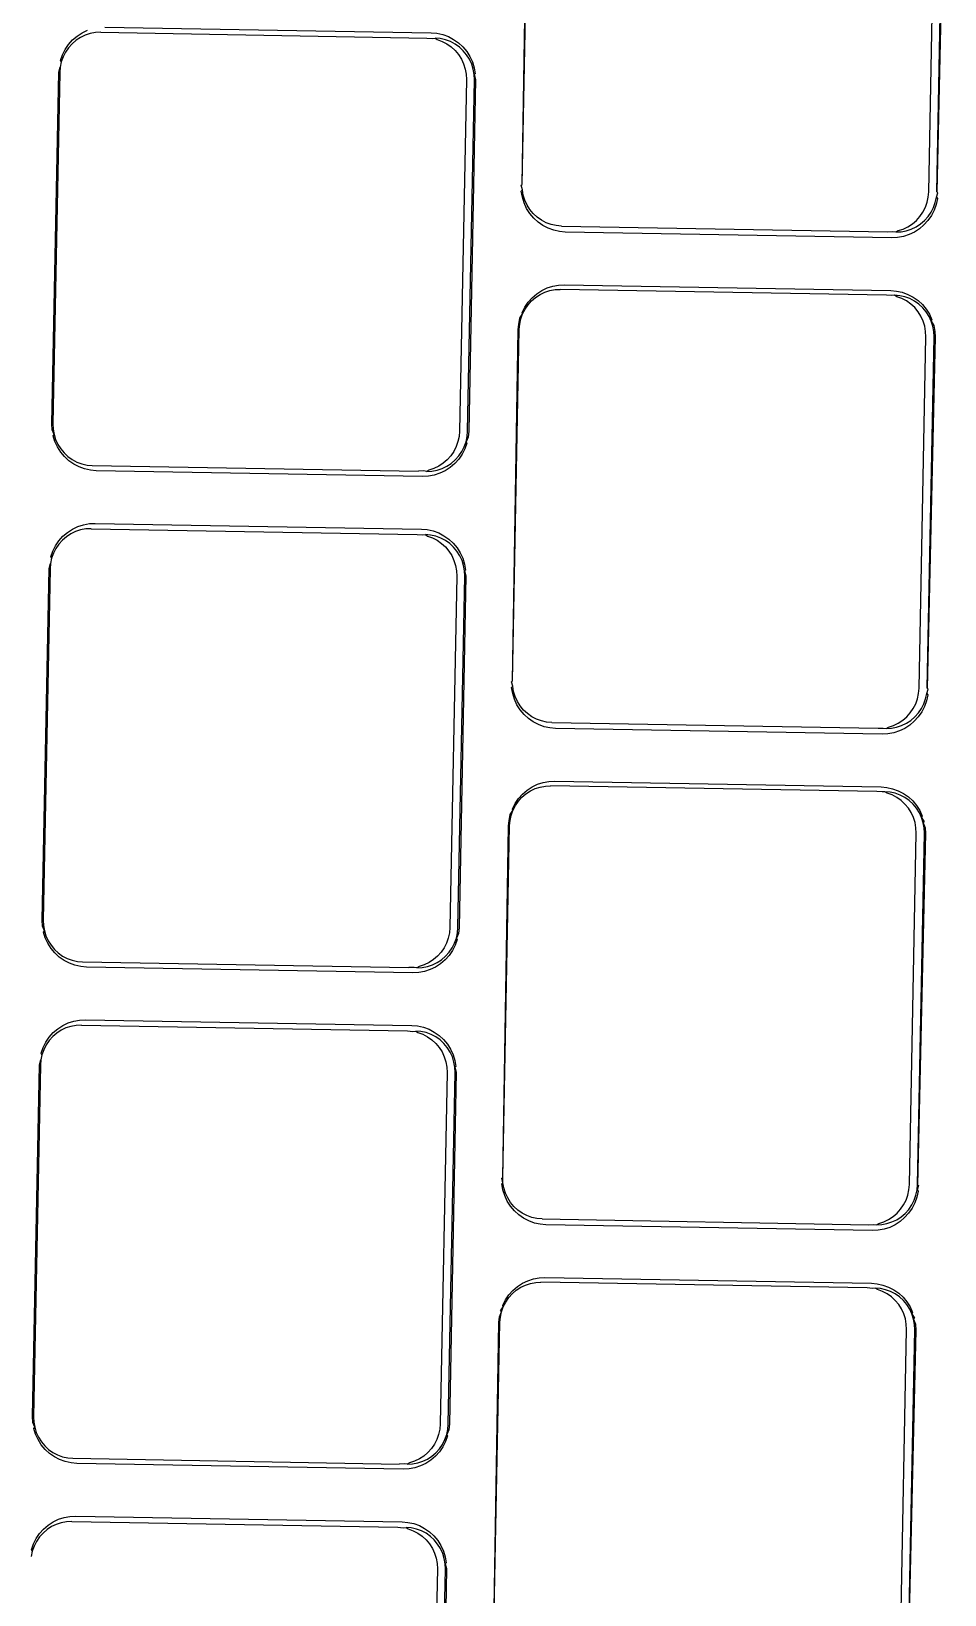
# Model space of a CAD drawing. Header units: millimetres. Extents: x -9564 to 100156, y -26854 to 24346.
# Drawn here: x 72446.6 to 72477.3, y -20660.9 to -20608.4 of the extents above; entities that cross this region are included whole.
import ezdxf

# ---------------------------------------------------------------- set-up
doc = ezdxf.new("R2010")
doc.units = ezdxf.units.MM
doc.header["$LTSCALE"] = 100
doc.layers.add('Muebles', color=112, linetype='Continuous')

msp = doc.modelspace()

# ---------------------------------------------------------------- linework, layer by layer
at = {"layer": 'Muebles'}
for p, q in [((72463.083, -20613.561), (72463.313, -20601.756)), ((72463.083, -20613.561), (72463.277, -20601.771)), ((72476.747, -20613.802), (72476.977, -20601.997)), ((72477.02, -20613.807), (72477.25, -20602.002)), ((72477.284, -20602.018), (72477.02, -20613.807)), ((72448.132, -20608.573), (72448.3, -20608.464)), ((72448.3, -20608.464), (72448.48, -20608.377)), ((72448.574, -20608.489), (72448.405, -20608.543)), ((72448.748, -20608.457), (72448.574, -20608.489)), ((72448.925, -20608.448), (72448.748, -20608.457)), ((72448.925, -20608.448), (72459.885, -20608.641)), ((72449.059, -20608.27), (72460.031, -20608.464)), ((72460.031, -20608.464), (72460.223, -20608.48)), ((72460.223, -20608.48), (72460.418, -20608.523)), ((72447.639, -20609.201), (72447.73, -20609.021)), ((72447.73, -20609.021), (72447.845, -20608.854)), ((72447.842, -20608.966), (72447.741, -20609.114)), ((72447.961, -20608.833), (72447.842, -20608.966)), ((72447.845, -20608.854), (72447.979, -20608.704)), ((72448.096, -20608.717), (72447.961, -20608.833)), ((72447.979, -20608.704), (72448.132, -20608.573)), ((72448.245, -20608.62), (72448.096, -20608.717)), ((72448.405, -20608.543), (72448.245, -20608.62)), ((72459.885, -20608.641), (72460.061, -20608.656)), ((72460.061, -20608.656), (72460.158, -20608.646)), ((72460.334, -20608.661), (72460.158, -20608.646)), ((72460.158, -20608.646), (72460.234, -20608.694)), ((72460.234, -20608.694), (72460.4, -20608.755)), ((72460.507, -20608.699), (72460.334, -20608.661)), ((72460.4, -20608.755), (72460.557, -20608.837)), ((72460.418, -20608.523), (72460.605, -20608.591)), ((72460.673, -20608.76), (72460.507, -20608.699)), ((72460.557, -20608.837), (72460.702, -20608.94)), ((72460.605, -20608.591), (72460.782, -20608.684)), ((72460.83, -20608.842), (72460.673, -20608.76)), ((72460.702, -20608.94), (72460.833, -20609.06)), ((72460.782, -20608.684), (72460.945, -20608.799)), ((72460.975, -20608.944), (72460.83, -20608.842)), ((72460.945, -20608.799), (72461.093, -20608.935)), ((72461.106, -20609.065), (72460.975, -20608.944)), ((72461.093, -20608.935), (72461.221, -20609.09)), ((72447.599, -20609.443), (72447.561, -20609.618)), ((72447.569, -20609.398), (72447.639, -20609.201)), ((72447.599, -20609.443), (72447.569, -20609.398)), ((72447.659, -20609.274), (72447.599, -20609.443)), ((72447.741, -20609.114), (72447.659, -20609.274)), ((72460.833, -20609.06), (72460.947, -20609.197)), ((72460.947, -20609.197), (72461.042, -20609.349)), ((72461.042, -20609.349), (72461.117, -20609.511)), ((72461.22, -20609.202), (72461.106, -20609.065)), ((72461.117, -20609.511), (72461.171, -20609.682)), ((72461.315, -20609.353), (72461.22, -20609.202)), ((72461.221, -20609.09), (72461.329, -20609.261)), ((72461.39, -20609.516), (72461.315, -20609.353)), ((72461.329, -20609.261), (72461.414, -20609.444)), ((72461.444, -20609.687), (72461.39, -20609.516)), ((72461.414, -20609.444), (72461.474, -20609.637)), ((72447.281, -20621.604), (72447.511, -20609.781)), ((72447.546, -20609.797), (72447.316, -20621.603)), ((72447.511, -20609.781), (72447.561, -20609.618)), ((72447.561, -20609.618), (72447.546, -20609.797)), ((72461.21, -20610.038), (72460.98, -20621.844)), ((72461.171, -20609.682), (72461.202, -20609.859)), ((72461.202, -20609.859), (72461.21, -20610.038)), ((72461.253, -20621.849), (72461.483, -20610.043)), ((72461.518, -20610.034), (72461.288, -20621.851)), ((72461.475, -20609.864), (72461.444, -20609.687)), ((72461.474, -20609.637), (72461.509, -20609.837)), ((72461.509, -20609.837), (72461.475, -20609.864)), ((72461.483, -20610.043), (72461.475, -20609.864)), ((72461.475, -20609.864), (72461.518, -20610.034)), ((72463.047, -20613.588), (72463.083, -20613.561)), ((72463.091, -20613.741), (72463.047, -20613.588)), ((72463.056, -20613.785), (72463.091, -20613.741)), ((72463.122, -20613.917), (72463.091, -20613.741)), ((72463.091, -20613.985), (72463.056, -20613.785)), ((72463.152, -20614.178), (72463.091, -20613.985)), ((72463.175, -20614.089), (72463.122, -20613.917)), ((72463.236, -20614.362), (72463.152, -20614.178)), ((72463.25, -20614.251), (72463.175, -20614.089)), ((72463.346, -20614.402), (72463.25, -20614.251)), ((72476.633, -20614.326), (72476.694, -20614.157)), ((72476.694, -20614.157), (72476.731, -20613.981)), ((72476.731, -20613.981), (72476.747, -20613.802)), ((72476.906, -20614.331), (72476.967, -20614.162)), ((72476.995, -20614.23), (72476.927, -20614.421)), ((72476.967, -20614.162), (72477.004, -20613.986)), ((72477.038, -20614.032), (72476.995, -20614.23)), ((72477.004, -20613.986), (72477.054, -20613.835)), ((72477.004, -20613.986), (72477.038, -20614.032)), ((72477.054, -20613.835), (72477.02, -20613.807)), ((72463.344, -20614.533), (72463.236, -20614.362)), ((72463.473, -20614.687), (72463.344, -20614.533)), ((72463.46, -20614.539), (72463.346, -20614.402)), ((72463.59, -20614.66), (72463.46, -20614.539)), ((72463.62, -20614.823), (72463.473, -20614.687)), ((72463.735, -20614.762), (72463.59, -20614.66)), ((72463.783, -20614.939), (72463.62, -20614.823)), ((72463.892, -20614.845), (72463.735, -20614.762)), ((72476.196, -20614.882), (72476.332, -20614.766)), ((72476.332, -20614.766), (72476.451, -20614.633)), ((72476.451, -20614.633), (72476.552, -20614.486)), ((72476.469, -20614.887), (72476.605, -20614.771)), ((72476.552, -20614.486), (72476.633, -20614.326)), ((72476.721, -20614.769), (72476.586, -20614.919)), ((72476.605, -20614.771), (72476.724, -20614.638)), ((72476.835, -20614.602), (72476.721, -20614.769)), ((72476.724, -20614.638), (72476.825, -20614.491)), ((72476.825, -20614.491), (72476.906, -20614.331)), ((72476.927, -20614.421), (72476.835, -20614.602)), ((72463.96, -20615.031), (72463.783, -20614.939)), ((72464.059, -20614.905), (72463.892, -20614.845)), ((72464.147, -20615.1), (72463.96, -20615.031)), ((72464.231, -20614.943), (72464.059, -20614.905)), ((72464.342, -20615.143), (72464.147, -20615.1)), ((72464.408, -20614.958), (72464.231, -20614.943)), ((72464.535, -20615.159), (72464.342, -20615.143)), ((72464.408, -20614.958), (72475.368, -20615.152)), ((72475.506, -20615.353), (72464.535, -20615.159)), ((72475.368, -20615.152), (72475.545, -20615.143)), ((72475.7, -20615.343), (72475.506, -20615.353)), ((72475.545, -20615.143), (72475.641, -20615.156)), ((72475.641, -20615.156), (72475.719, -20615.111)), ((72475.641, -20615.156), (72475.818, -20615.148)), ((72475.896, -20615.307), (72475.7, -20615.343)), ((72475.719, -20615.111), (72475.887, -20615.056)), ((72475.818, -20615.148), (72475.992, -20615.116)), ((72475.887, -20615.056), (72476.047, -20614.98)), ((72476.085, -20615.245), (72475.896, -20615.307)), ((72475.992, -20615.116), (72476.16, -20615.061)), ((72476.047, -20614.98), (72476.196, -20614.882)), ((72476.266, -20615.159), (72476.085, -20615.245)), ((72476.16, -20615.061), (72476.321, -20614.984)), ((72476.434, -20615.049), (72476.266, -20615.159)), ((72476.321, -20614.984), (72476.469, -20614.887)), ((72476.586, -20614.919), (72476.434, -20615.049)), ((72463.286, -20617.514), (72463.42, -20617.364)), ((72463.403, -20617.47), (72463.538, -20617.353)), ((72463.42, -20617.364), (72463.573, -20617.233)), ((72463.538, -20617.353), (72463.687, -20617.256)), ((72463.573, -20617.233), (72463.741, -20617.123)), ((72463.687, -20617.256), (72463.847, -20617.18)), ((72463.741, -20617.123), (72463.921, -20617.037)), ((72463.847, -20617.18), (72464.015, -20617.125)), ((72463.921, -20617.037), (72464.111, -20616.975)), ((72464.015, -20617.125), (72464.19, -20617.093)), ((72464.111, -20616.975), (72464.307, -20616.939)), ((72464.19, -20617.093), (72464.366, -20617.084)), ((72464.307, -20616.939), (72464.5, -20616.93)), ((72475.327, -20617.278), (72464.366, -20617.084)), ((72464.5, -20616.93), (72475.472, -20617.124)), ((72475.503, -20617.292), (72475.327, -20617.278)), ((72475.472, -20617.124), (72475.665, -20617.14)), ((72475.6, -20617.282), (72475.503, -20617.292)), ((72475.776, -20617.297), (72475.6, -20617.282)), ((72475.676, -20617.331), (72475.6, -20617.282)), ((72475.665, -20617.14), (72475.859, -20617.183)), ((72475.842, -20617.391), (72475.676, -20617.331)), ((72475.949, -20617.335), (72475.776, -20617.297)), ((72475.999, -20617.473), (72475.842, -20617.391)), ((72475.859, -20617.183), (72476.046, -20617.251)), ((72476.115, -20617.396), (72475.949, -20617.335)), ((72476.046, -20617.251), (72476.223, -20617.344)), ((72476.272, -20617.478), (72476.115, -20617.396)), ((72476.223, -20617.344), (72476.387, -20617.459)), ((72463.012, -20618.052), (72463.101, -20617.91)), ((72463.041, -20618.079), (72463.101, -20617.91)), ((72463.08, -20617.861), (72463.172, -20617.681)), ((72463.101, -20617.91), (72463.08, -20617.861)), ((72463.101, -20617.91), (72463.182, -20617.75)), ((72463.172, -20617.681), (72463.286, -20617.514)), ((72463.182, -20617.75), (72463.283, -20617.603)), ((72463.283, -20617.603), (72463.403, -20617.47)), ((72476.144, -20617.576), (72475.999, -20617.473)), ((72476.275, -20617.697), (72476.144, -20617.576)), ((72476.417, -20617.581), (72476.272, -20617.478)), ((72476.389, -20617.834), (72476.275, -20617.697)), ((72476.387, -20617.459), (72476.534, -20617.595)), ((72476.484, -20617.985), (72476.389, -20617.834)), ((72476.548, -20617.701), (72476.417, -20617.581)), ((72476.534, -20617.595), (72476.662, -20617.75)), ((72476.662, -20617.839), (72476.548, -20617.701)), ((72476.662, -20617.75), (72476.77, -20617.921)), ((72476.757, -20617.99), (72476.662, -20617.839)), ((72476.77, -20617.921), (72476.855, -20618.104)), ((72462.758, -20630.239), (72462.988, -20618.434)), ((72462.758, -20630.239), (72462.952, -20618.447)), ((72462.952, -20618.447), (72462.969, -20618.251)), ((72462.969, -20618.251), (72463.012, -20618.052)), ((72462.988, -20618.434), (72463.003, -20618.255)), ((72463.003, -20618.255), (72463.041, -20618.079)), ((72476.559, -20618.147), (72476.484, -20617.985)), ((72476.612, -20618.318), (72476.559, -20618.147)), ((72476.643, -20618.495), (72476.612, -20618.318)), ((72476.652, -20618.675), (72476.643, -20618.495)), ((72476.832, -20618.152), (72476.757, -20617.99)), ((72476.855, -20618.104), (72476.832, -20618.152)), ((72476.885, -20618.323), (72476.832, -20618.152)), ((72476.832, -20618.152), (72476.915, -20618.297)), ((72476.917, -20618.5), (72476.885, -20618.323)), ((72476.915, -20618.297), (72476.95, -20618.497)), ((72476.925, -20618.679), (72476.917, -20618.5)), ((72476.95, -20618.497), (72476.959, -20618.694)), ((72476.421, -20630.48), (72476.652, -20618.675)), ((72476.694, -20630.485), (72476.925, -20618.679)), ((72476.959, -20618.694), (72476.694, -20630.485)), ((72447.29, -20621.801), (72447.281, -20621.604)), ((72447.316, -20621.603), (72447.324, -20621.782)), ((72447.355, -20621.959), (72447.29, -20621.801)), ((72447.324, -20621.782), (72447.355, -20621.959)), ((72447.325, -20622.001), (72447.355, -20621.959)), ((72447.385, -20622.194), (72447.325, -20622.001)), ((72447.355, -20621.959), (72447.409, -20622.13)), ((72447.409, -20622.13), (72447.484, -20622.293)), ((72460.965, -20622.023), (72460.927, -20622.198)), ((72460.98, -20621.844), (72460.965, -20622.023)), ((72461.2, -20622.203), (72461.238, -20622.028)), ((72461.271, -20622.048), (72461.2, -20622.203)), ((72461.238, -20622.028), (72461.253, -20621.849)), ((72461.288, -20621.851), (72461.271, -20622.048)), ((72447.47, -20622.378), (72447.385, -20622.194)), ((72447.578, -20622.549), (72447.47, -20622.378)), ((72447.484, -20622.293), (72447.579, -20622.444)), ((72447.706, -20622.703), (72447.578, -20622.549)), ((72447.579, -20622.444), (72447.693, -20622.581)), ((72447.693, -20622.581), (72447.824, -20622.701)), ((72447.854, -20622.839), (72447.706, -20622.703)), ((72447.824, -20622.701), (72447.969, -20622.804)), ((72460.684, -20622.675), (72460.565, -20622.808)), ((72460.785, -20622.527), (72460.684, -20622.675)), ((72460.867, -20622.367), (72460.785, -20622.527)), ((72460.838, -20622.813), (72460.957, -20622.68)), ((72460.927, -20622.198), (72460.867, -20622.367)), ((72461.069, -20622.618), (72460.954, -20622.785)), ((72460.957, -20622.68), (72461.058, -20622.532)), ((72461.058, -20622.532), (72461.14, -20622.372)), ((72461.16, -20622.437), (72461.069, -20622.618)), ((72461.14, -20622.372), (72461.2, -20622.203)), ((72461.228, -20622.246), (72461.16, -20622.437)), ((72461.2, -20622.203), (72461.228, -20622.246)), ((72448.017, -20622.955), (72447.854, -20622.839)), ((72447.969, -20622.804), (72448.126, -20622.886)), ((72448.194, -20623.048), (72448.017, -20622.955)), ((72448.126, -20622.886), (72448.292, -20622.947)), ((72448.381, -20623.116), (72448.194, -20623.048)), ((72448.292, -20622.947), (72448.465, -20622.985)), ((72448.576, -20623.159), (72448.381, -20623.116)), ((72448.465, -20622.985), (72448.641, -20623)), ((72448.769, -20623.175), (72448.576, -20623.159)), ((72448.641, -20623), (72459.601, -20623.193)), ((72459.74, -20623.369), (72448.769, -20623.175)), ((72459.778, -20623.185), (72459.601, -20623.193)), ((72459.874, -20623.198), (72459.778, -20623.185)), ((72459.952, -20623.153), (72459.874, -20623.198)), ((72459.874, -20623.198), (72460.051, -20623.189)), ((72460.121, -20623.098), (72459.952, -20623.153)), ((72460.051, -20623.189), (72460.225, -20623.157)), ((72460.281, -20623.021), (72460.121, -20623.098)), ((72460.225, -20623.157), (72460.394, -20623.103)), ((72460.43, -20622.924), (72460.281, -20623.021)), ((72460.5, -20623.175), (72460.319, -20623.261)), ((72460.394, -20623.103), (72460.554, -20623.026)), ((72460.565, -20622.808), (72460.43, -20622.924)), ((72460.667, -20623.066), (72460.5, -20623.175)), ((72460.554, -20623.026), (72460.703, -20622.929)), ((72460.82, -20622.935), (72460.667, -20623.066)), ((72460.703, -20622.929), (72460.838, -20622.813)), ((72460.954, -20622.785), (72460.82, -20622.935)), ((72459.933, -20623.359), (72459.74, -20623.369)), ((72460.129, -20623.323), (72459.933, -20623.359)), ((72460.319, -20623.261), (72460.129, -20623.323)), ((72447.654, -20625.38), (72447.807, -20625.249)), ((72447.92, -20625.298), (72447.771, -20625.395)), ((72447.807, -20625.249), (72447.975, -20625.139)), ((72448.08, -20625.221), (72447.92, -20625.298)), ((72447.975, -20625.139), (72448.155, -20625.053)), ((72448.249, -20625.166), (72448.08, -20625.221)), ((72448.155, -20625.053), (72448.345, -20624.991)), ((72448.423, -20625.134), (72448.249, -20625.166)), ((72448.345, -20624.991), (72448.541, -20624.955)), ((72448.599, -20625.126), (72448.423, -20625.134)), ((72448.541, -20624.955), (72448.734, -20624.946)), ((72448.599, -20625.126), (72459.56, -20625.319)), ((72448.734, -20624.946), (72459.706, -20625.14)), ((72459.56, -20625.319), (72459.736, -20625.334)), ((72459.706, -20625.14), (72459.898, -20625.156)), ((72459.736, -20625.334), (72459.833, -20625.324)), ((72460.009, -20625.339), (72459.833, -20625.324)), ((72459.833, -20625.324), (72459.909, -20625.372)), ((72459.898, -20625.156), (72460.093, -20625.199)), ((72460.093, -20625.199), (72460.28, -20625.267)), ((72460.28, -20625.267), (72460.457, -20625.36)), ((72447.314, -20625.877), (72447.405, -20625.697)), ((72447.416, -20625.792), (72447.334, -20625.951)), ((72447.405, -20625.697), (72447.52, -20625.53)), ((72447.517, -20625.644), (72447.416, -20625.792)), ((72447.636, -20625.511), (72447.517, -20625.644)), ((72447.52, -20625.53), (72447.654, -20625.38)), ((72447.771, -20625.395), (72447.636, -20625.511)), ((72459.909, -20625.372), (72460.075, -20625.433)), ((72460.182, -20625.377), (72460.009, -20625.339)), ((72460.075, -20625.433), (72460.232, -20625.515)), ((72460.348, -20625.438), (72460.182, -20625.377)), ((72460.232, -20625.515), (72460.377, -20625.617)), ((72460.505, -20625.52), (72460.348, -20625.438)), ((72460.377, -20625.617), (72460.508, -20625.738)), ((72460.457, -20625.36), (72460.62, -20625.475)), ((72460.65, -20625.622), (72460.505, -20625.52)), ((72460.508, -20625.738), (72460.622, -20625.875)), ((72460.62, -20625.475), (72460.768, -20625.611)), ((72460.781, -20625.743), (72460.65, -20625.622)), ((72460.768, -20625.611), (72460.896, -20625.766)), ((72460.895, -20625.88), (72460.781, -20625.743)), ((72460.896, -20625.766), (72461.004, -20625.937)), ((72447.186, -20626.457), (72447.236, -20626.296)), ((72447.236, -20626.296), (72447.221, -20626.475)), ((72447.274, -20626.12), (72447.236, -20626.296)), ((72447.244, -20626.074), (72447.314, -20625.877)), ((72447.274, -20626.12), (72447.244, -20626.074)), ((72447.334, -20625.951), (72447.274, -20626.12)), ((72460.622, -20625.875), (72460.717, -20626.026)), ((72460.717, -20626.026), (72460.792, -20626.189)), ((72460.792, -20626.189), (72460.846, -20626.36)), ((72460.846, -20626.36), (72460.877, -20626.537)), ((72460.99, -20626.031), (72460.895, -20625.88)), ((72461.065, -20626.194), (72460.99, -20626.031)), ((72461.004, -20625.937), (72461.089, -20626.12)), ((72461.119, -20626.365), (72461.065, -20626.194)), ((72461.089, -20626.12), (72461.149, -20626.313)), ((72461.15, -20626.541), (72461.119, -20626.365)), ((72461.149, -20626.313), (72461.184, -20626.513)), ((72446.956, -20638.28), (72447.186, -20626.457)), ((72447.221, -20626.475), (72446.991, -20638.28)), ((72460.885, -20626.716), (72460.655, -20638.522)), ((72460.877, -20626.537), (72460.885, -20626.716)), ((72460.928, -20638.526), (72461.158, -20626.721)), ((72461.193, -20626.71), (72460.963, -20638.527)), ((72461.184, -20626.513), (72461.15, -20626.541)), ((72461.158, -20626.721), (72461.15, -20626.541)), ((72461.15, -20626.541), (72461.193, -20626.71)), ((72462.722, -20630.264), (72462.758, -20630.239)), ((72462.766, -20630.418), (72462.722, -20630.264)), ((72462.731, -20630.461), (72462.766, -20630.418)), ((72462.766, -20630.661), (72462.731, -20630.461)), ((72462.797, -20630.595), (72462.766, -20630.418)), ((72476.406, -20630.659), (72476.421, -20630.48)), ((72476.679, -20630.664), (72476.729, -20630.511)), ((72476.729, -20630.511), (72476.694, -20630.485)), ((72462.827, -20630.854), (72462.766, -20630.661)), ((72462.85, -20630.766), (72462.797, -20630.595)), ((72462.911, -20631.038), (72462.827, -20630.854)), ((72462.925, -20630.929), (72462.85, -20630.766)), ((72463.019, -20631.208), (72462.911, -20631.038)), ((72463.021, -20631.08), (72462.925, -20630.929)), ((72463.135, -20631.217), (72463.021, -20631.08)), ((72476.227, -20631.163), (72476.308, -20631.004)), ((72476.308, -20631.004), (72476.368, -20630.835)), ((72476.368, -20630.835), (72476.406, -20630.659)), ((72476.5, -20631.168), (72476.581, -20631.009)), ((72476.602, -20631.097), (72476.51, -20631.278)), ((72476.581, -20631.009), (72476.641, -20630.839)), ((72476.67, -20630.906), (72476.602, -20631.097)), ((72476.641, -20630.839), (72476.679, -20630.664)), ((72476.712, -20630.708), (72476.67, -20630.906)), ((72476.679, -20630.664), (72476.712, -20630.708)), ((72463.147, -20631.363), (72463.019, -20631.208)), ((72463.265, -20631.338), (72463.135, -20631.217)), ((72463.295, -20631.499), (72463.147, -20631.363)), ((72463.41, -20631.44), (72463.265, -20631.338)), ((72463.458, -20631.615), (72463.295, -20631.499)), ((72463.567, -20631.522), (72463.41, -20631.44)), ((72463.635, -20631.707), (72463.458, -20631.615)), ((72463.734, -20631.583), (72463.567, -20631.522)), ((72463.906, -20631.621), (72463.734, -20631.583)), ((72464.083, -20631.636), (72463.906, -20631.621)), ((72475.722, -20631.657), (72475.871, -20631.56)), ((72475.871, -20631.56), (72476.007, -20631.444)), ((72475.995, -20631.662), (72476.144, -20631.565)), ((72476.007, -20631.444), (72476.126, -20631.311)), ((72476.261, -20631.595), (72476.109, -20631.725)), ((72476.126, -20631.311), (72476.227, -20631.163)), ((72476.144, -20631.565), (72476.28, -20631.449)), ((72476.396, -20631.444), (72476.261, -20631.595)), ((72476.28, -20631.449), (72476.399, -20631.316)), ((72476.51, -20631.278), (72476.396, -20631.444)), ((72476.399, -20631.316), (72476.5, -20631.168)), ((72463.822, -20631.776), (72463.635, -20631.707)), ((72464.017, -20631.819), (72463.822, -20631.776)), ((72464.21, -20631.835), (72464.017, -20631.819)), ((72464.083, -20631.636), (72475.043, -20631.829)), ((72475.181, -20632.028), (72464.21, -20631.835)), ((72475.043, -20631.829), (72475.22, -20631.821)), ((72475.374, -20632.019), (72475.181, -20632.028)), ((72475.22, -20631.821), (72475.316, -20631.834)), ((72475.316, -20631.834), (72475.394, -20631.789)), ((72475.316, -20631.834), (72475.493, -20631.826)), ((72475.57, -20631.983), (72475.374, -20632.019)), ((72475.394, -20631.789), (72475.562, -20631.734)), ((72475.493, -20631.826), (72475.667, -20631.794)), ((72475.562, -20631.734), (72475.722, -20631.657)), ((72475.76, -20631.921), (72475.57, -20631.983)), ((72475.667, -20631.794), (72475.835, -20631.739)), ((72475.941, -20631.835), (72475.76, -20631.921)), ((72475.835, -20631.739), (72475.995, -20631.662)), ((72476.109, -20631.725), (72475.941, -20631.835)), ((72463.416, -20633.799), (72463.596, -20633.713)), ((72463.596, -20633.713), (72463.786, -20633.651)), ((72463.786, -20633.651), (72463.982, -20633.615)), ((72463.982, -20633.615), (72464.175, -20633.606)), ((72464.175, -20633.606), (72475.147, -20633.799)), ((72462.847, -20634.357), (72462.961, -20634.19)), ((72462.958, -20634.28), (72463.077, -20634.147)), ((72462.961, -20634.19), (72463.095, -20634.04)), ((72463.077, -20634.147), (72463.213, -20634.031)), ((72463.095, -20634.04), (72463.248, -20633.909)), ((72463.213, -20634.031), (72463.362, -20633.934)), ((72463.248, -20633.909), (72463.416, -20633.799)), ((72463.362, -20633.934), (72463.522, -20633.857)), ((72463.522, -20633.857), (72463.69, -20633.803)), ((72463.69, -20633.803), (72463.864, -20633.771)), ((72463.864, -20633.771), (72464.041, -20633.762)), ((72475.002, -20633.955), (72464.041, -20633.762)), ((72475.178, -20633.97), (72475.002, -20633.955)), ((72475.147, -20633.799), (72475.339, -20633.816)), ((72475.275, -20633.96), (72475.178, -20633.97)), ((72475.451, -20633.975), (72475.275, -20633.96)), ((72475.35, -20634.008), (72475.275, -20633.96)), ((72475.339, -20633.816), (72475.534, -20633.859)), ((72475.517, -20634.069), (72475.35, -20634.008)), ((72475.624, -20634.013), (72475.451, -20633.975)), ((72475.674, -20634.151), (72475.517, -20634.069)), ((72475.534, -20633.859), (72475.721, -20633.927)), ((72475.79, -20634.074), (72475.624, -20634.013)), ((72475.819, -20634.254), (72475.674, -20634.151)), ((72475.721, -20633.927), (72475.898, -20634.02)), ((72475.947, -20634.156), (72475.79, -20634.074)), ((72475.949, -20634.374), (72475.819, -20634.254)), ((72475.898, -20634.02), (72476.062, -20634.135)), ((72476.092, -20634.258), (72475.947, -20634.156)), ((72476.062, -20634.135), (72476.209, -20634.271)), ((72476.223, -20634.379), (72476.092, -20634.258)), ((72462.644, -20634.927), (72462.687, -20634.728)), ((72462.678, -20634.932), (72462.716, -20634.757)), ((72462.687, -20634.728), (72462.776, -20634.588)), ((72462.716, -20634.757), (72462.776, -20634.588)), ((72462.755, -20634.537), (72462.847, -20634.357)), ((72462.776, -20634.588), (72462.755, -20634.537)), ((72462.776, -20634.588), (72462.857, -20634.428)), ((72462.857, -20634.428), (72462.958, -20634.28)), ((72476.063, -20634.511), (72475.949, -20634.374)), ((72476.159, -20634.663), (72476.063, -20634.511)), ((72476.234, -20634.825), (72476.159, -20634.663)), ((72476.209, -20634.271), (72476.337, -20634.426)), ((72476.336, -20634.516), (72476.223, -20634.379)), ((72476.432, -20634.667), (72476.336, -20634.516)), ((72476.337, -20634.426), (72476.445, -20634.596)), ((72476.507, -20634.83), (72476.432, -20634.667)), ((72476.445, -20634.596), (72476.53, -20634.78)), ((72476.53, -20634.78), (72476.507, -20634.83)), ((72462.433, -20646.917), (72462.663, -20635.111)), ((72462.433, -20646.917), (72462.627, -20635.123)), ((72462.627, -20635.123), (72462.644, -20634.927)), ((72462.663, -20635.111), (72462.678, -20634.932)), ((72476.287, -20634.996), (72476.234, -20634.825)), ((72476.318, -20635.173), (72476.287, -20634.996)), ((72476.326, -20635.352), (72476.318, -20635.173)), ((72476.56, -20635.001), (72476.507, -20634.83)), ((72476.507, -20634.83), (72476.59, -20634.973)), ((72476.59, -20634.973), (72476.56, -20635.001)), ((72476.591, -20635.178), (72476.56, -20635.001)), ((72476.56, -20635.001), (72476.625, -20635.173)), ((72476.599, -20635.357), (72476.591, -20635.178)), ((72476.625, -20635.173), (72476.634, -20635.37)), ((72476.096, -20647.158), (72476.326, -20635.352)), ((72476.369, -20647.163), (72476.599, -20635.357)), ((72476.634, -20635.37), (72476.369, -20647.163)), ((72446.965, -20638.477), (72446.956, -20638.28)), ((72446.991, -20638.28), (72446.999, -20638.46)), ((72446.999, -20638.46), (72447.03, -20638.637)), ((72447.03, -20638.637), (72446.965, -20638.477)), ((72447, -20638.677), (72447.03, -20638.637)), ((72447.06, -20638.87), (72447, -20638.677)), ((72447.03, -20638.637), (72447.084, -20638.808)), ((72447.145, -20639.054), (72447.06, -20638.87)), ((72447.084, -20638.808), (72447.159, -20638.97)), ((72447.159, -20638.97), (72447.254, -20639.121)), ((72460.602, -20638.876), (72460.542, -20639.045)), ((72460.64, -20638.701), (72460.602, -20638.876)), ((72460.655, -20638.522), (72460.64, -20638.701)), ((72460.815, -20639.05), (72460.875, -20638.881)), ((72460.903, -20638.922), (72460.835, -20639.113)), ((72460.875, -20638.881), (72460.913, -20638.705)), ((72460.946, -20638.724), (72460.875, -20638.881)), ((72460.875, -20638.881), (72460.903, -20638.922)), ((72460.913, -20638.705), (72460.928, -20638.526)), ((72460.963, -20638.527), (72460.946, -20638.724)), ((72447.253, -20639.225), (72447.145, -20639.054)), ((72447.381, -20639.379), (72447.253, -20639.225)), ((72447.254, -20639.121), (72447.368, -20639.258)), ((72447.368, -20639.258), (72447.499, -20639.379)), ((72447.529, -20639.515), (72447.381, -20639.379)), ((72447.499, -20639.379), (72447.644, -20639.482)), ((72447.644, -20639.482), (72447.801, -20639.564)), ((72460.24, -20639.486), (72460.105, -20639.602)), ((72460.359, -20639.353), (72460.24, -20639.486)), ((72460.46, -20639.205), (72460.359, -20639.353)), ((72460.378, -20639.606), (72460.513, -20639.49)), ((72460.542, -20639.045), (72460.46, -20639.205)), ((72460.629, -20639.46), (72460.495, -20639.611)), ((72460.513, -20639.49), (72460.632, -20639.357)), ((72460.744, -20639.294), (72460.629, -20639.46)), ((72460.632, -20639.357), (72460.733, -20639.21)), ((72460.733, -20639.21), (72460.815, -20639.05)), ((72460.835, -20639.113), (72460.744, -20639.294)), ((72447.692, -20639.631), (72447.529, -20639.515)), ((72447.869, -20639.723), (72447.692, -20639.631)), ((72447.801, -20639.564), (72447.967, -20639.625)), ((72448.056, -20639.792), (72447.869, -20639.723)), ((72447.967, -20639.625), (72448.14, -20639.663)), ((72448.251, -20639.835), (72448.056, -20639.792)), ((72448.14, -20639.663), (72448.316, -20639.678)), ((72448.443, -20639.851), (72448.251, -20639.835)), ((72448.316, -20639.678), (72459.276, -20639.871)), ((72459.415, -20640.045), (72448.443, -20639.851)), ((72459.453, -20639.862), (72459.276, -20639.871)), ((72459.608, -20640.035), (72459.415, -20640.045)), ((72459.549, -20639.876), (72459.453, -20639.862)), ((72459.627, -20639.83), (72459.549, -20639.876)), ((72459.549, -20639.876), (72459.726, -20639.867)), ((72459.804, -20639.999), (72459.608, -20640.035)), ((72459.796, -20639.775), (72459.627, -20639.83)), ((72459.726, -20639.867), (72459.9, -20639.835)), ((72459.956, -20639.699), (72459.796, -20639.775)), ((72459.994, -20639.937), (72459.804, -20639.999)), ((72459.9, -20639.835), (72460.069, -20639.78)), ((72460.105, -20639.602), (72459.956, -20639.699)), ((72460.174, -20639.851), (72459.994, -20639.937)), ((72460.069, -20639.78), (72460.229, -20639.704)), ((72460.342, -20639.741), (72460.174, -20639.851)), ((72460.229, -20639.704), (72460.378, -20639.606)), ((72460.495, -20639.611), (72460.342, -20639.741)), ((72447.195, -20642.206), (72447.329, -20642.056)), ((72447.446, -20642.073), (72447.311, -20642.189)), ((72447.329, -20642.056), (72447.482, -20641.925)), ((72447.595, -20641.975), (72447.446, -20642.073)), ((72447.482, -20641.925), (72447.649, -20641.815)), ((72447.755, -20641.899), (72447.595, -20641.975)), ((72447.649, -20641.815), (72447.83, -20641.729)), ((72447.924, -20641.844), (72447.755, -20641.899)), ((72447.83, -20641.729), (72448.02, -20641.667)), ((72448.098, -20641.812), (72447.924, -20641.844)), ((72448.02, -20641.667), (72448.216, -20641.631)), ((72448.274, -20641.803), (72448.098, -20641.812)), ((72448.216, -20641.631), (72448.409, -20641.622)), ((72448.274, -20641.803), (72459.235, -20641.997)), ((72448.409, -20641.622), (72459.38, -20641.815)), ((72459.235, -20641.997), (72459.411, -20642.012)), ((72459.38, -20641.815), (72459.573, -20641.832)), ((72459.411, -20642.012), (72459.508, -20642.002)), ((72459.684, -20642.016), (72459.508, -20642.002)), ((72459.508, -20642.002), (72459.584, -20642.05)), ((72459.573, -20641.832), (72459.768, -20641.875)), ((72459.584, -20642.05), (72459.75, -20642.11)), ((72459.857, -20642.055), (72459.684, -20642.016)), ((72459.75, -20642.11), (72459.907, -20642.193)), ((72459.768, -20641.875), (72459.955, -20641.943)), ((72460.023, -20642.115), (72459.857, -20642.055)), ((72459.955, -20641.943), (72460.132, -20642.036)), ((72460.18, -20642.198), (72460.023, -20642.115)), ((72460.132, -20642.036), (72460.295, -20642.151)), ((72446.919, -20642.75), (72446.989, -20642.553)), ((72447.009, -20642.629), (72446.949, -20642.798)), ((72446.989, -20642.553), (72447.08, -20642.373)), ((72447.09, -20642.469), (72447.009, -20642.629)), ((72447.08, -20642.373), (72447.195, -20642.206)), ((72447.192, -20642.322), (72447.09, -20642.469)), ((72447.311, -20642.189), (72447.192, -20642.322)), ((72459.907, -20642.193), (72460.052, -20642.295)), ((72460.052, -20642.295), (72460.183, -20642.416)), ((72460.325, -20642.3), (72460.18, -20642.198)), ((72460.183, -20642.416), (72460.297, -20642.553)), ((72460.295, -20642.151), (72460.443, -20642.287)), ((72460.297, -20642.553), (72460.392, -20642.704)), ((72460.456, -20642.421), (72460.325, -20642.3)), ((72460.443, -20642.287), (72460.571, -20642.442)), ((72460.57, -20642.558), (72460.456, -20642.421)), ((72460.665, -20642.709), (72460.57, -20642.558)), ((72460.571, -20642.442), (72460.679, -20642.612)), ((72460.679, -20642.612), (72460.764, -20642.796)), ((72446.631, -20654.956), (72446.861, -20643.133)), ((72446.896, -20643.153), (72446.666, -20654.958)), ((72446.861, -20643.133), (72446.911, -20642.974)), ((72446.911, -20642.974), (72446.896, -20643.153)), ((72446.949, -20642.798), (72446.911, -20642.974)), ((72446.949, -20642.798), (72446.919, -20642.75)), ((72460.392, -20642.704), (72460.467, -20642.867)), ((72460.467, -20642.867), (72460.521, -20643.038)), ((72460.521, -20643.038), (72460.552, -20643.214)), ((72460.74, -20642.871), (72460.665, -20642.709)), ((72460.794, -20643.042), (72460.74, -20642.871)), ((72460.764, -20642.796), (72460.824, -20642.989)), ((72460.825, -20643.219), (72460.794, -20643.042)), ((72460.824, -20642.989), (72460.859, -20643.189)), ((72460.56, -20643.394), (72460.33, -20655.199)), ((72460.552, -20643.214), (72460.56, -20643.394)), ((72460.603, -20655.204), (72460.833, -20643.399)), ((72460.868, -20643.386), (72460.638, -20655.203)), ((72460.859, -20643.189), (72460.825, -20643.219)), ((72460.833, -20643.399), (72460.825, -20643.219)), ((72460.825, -20643.219), (72460.868, -20643.386)), ((72462.397, -20646.94), (72462.433, -20646.917)), ((72462.441, -20647.096), (72462.397, -20646.94)), ((72462.406, -20647.137), (72462.441, -20647.096)), ((72462.441, -20647.337), (72462.406, -20647.137)), ((72462.441, -20647.096), (72462.433, -20646.917)), ((72462.472, -20647.273), (72462.441, -20647.096)), ((72462.501, -20647.53), (72462.441, -20647.337)), ((72462.525, -20647.444), (72462.472, -20647.273)), ((72476.043, -20647.512), (72476.081, -20647.337)), ((72476.081, -20647.337), (72476.096, -20647.158)), ((72476.316, -20647.517), (72476.354, -20647.342)), ((72476.387, -20647.384), (72476.345, -20647.582)), ((72476.354, -20647.342), (72476.369, -20647.163)), ((72476.404, -20647.187), (72476.354, -20647.342)), ((72476.354, -20647.342), (72476.387, -20647.384)), ((72476.369, -20647.163), (72476.404, -20647.187)), ((72462.586, -20647.714), (72462.501, -20647.53)), ((72462.6, -20647.607), (72462.525, -20647.444)), ((72462.694, -20647.884), (72462.586, -20647.714)), ((72462.696, -20647.758), (72462.6, -20647.607)), ((72462.822, -20648.039), (72462.694, -20647.884)), ((72462.81, -20647.895), (72462.696, -20647.758)), ((72462.94, -20648.016), (72462.81, -20647.895)), ((72475.801, -20647.989), (72475.902, -20647.841)), ((72475.902, -20647.841), (72475.983, -20647.681)), ((72475.983, -20647.681), (72476.043, -20647.512)), ((72476.074, -20647.994), (72476.175, -20647.846)), ((72476.175, -20647.846), (72476.256, -20647.686)), ((72476.277, -20647.773), (72476.185, -20647.954)), ((72476.256, -20647.686), (72476.316, -20647.517)), ((72476.345, -20647.582), (72476.277, -20647.773)), ((72462.97, -20648.175), (72462.822, -20648.039)), ((72463.085, -20648.118), (72462.94, -20648.016)), ((72463.133, -20648.291), (72462.97, -20648.175)), ((72463.242, -20648.2), (72463.085, -20648.118)), ((72463.31, -20648.383), (72463.133, -20648.291)), ((72463.409, -20648.261), (72463.242, -20648.2)), ((72463.497, -20648.452), (72463.31, -20648.383)), ((72463.581, -20648.299), (72463.409, -20648.261)), ((72463.757, -20648.314), (72463.581, -20648.299)), ((72463.757, -20648.314), (72474.718, -20648.507)), ((72475.069, -20648.467), (72475.237, -20648.412)), ((72475.237, -20648.412), (72475.397, -20648.335)), ((72475.342, -20648.471), (72475.51, -20648.417)), ((72475.397, -20648.335), (72475.546, -20648.238)), ((72475.51, -20648.417), (72475.67, -20648.34)), ((72475.546, -20648.238), (72475.682, -20648.122)), ((72475.783, -20648.401), (72475.616, -20648.511)), ((72475.67, -20648.34), (72475.819, -20648.243)), ((72475.682, -20648.122), (72475.801, -20647.989)), ((72475.936, -20648.27), (72475.783, -20648.401)), ((72475.819, -20648.243), (72475.955, -20648.127)), ((72476.071, -20648.12), (72475.936, -20648.27)), ((72475.955, -20648.127), (72476.074, -20647.994)), ((72476.185, -20647.954), (72476.071, -20648.12)), ((72463.692, -20648.495), (72463.497, -20648.452)), ((72463.885, -20648.511), (72463.692, -20648.495)), ((72474.856, -20648.704), (72463.885, -20648.511)), ((72474.718, -20648.507), (72474.895, -20648.499)), ((72475.049, -20648.695), (72474.856, -20648.704)), ((72474.895, -20648.499), (72474.991, -20648.512)), ((72474.991, -20648.512), (72475.069, -20648.467)), ((72474.991, -20648.512), (72475.168, -20648.503)), ((72475.245, -20648.659), (72475.049, -20648.695)), ((72475.168, -20648.503), (72475.342, -20648.471)), ((72475.435, -20648.597), (72475.245, -20648.659)), ((72475.616, -20648.511), (72475.435, -20648.597)), ((72462.923, -20650.585), (72463.091, -20650.475)), ((72463.037, -20650.612), (72463.197, -20650.535)), ((72463.091, -20650.475), (72463.271, -20650.389)), ((72463.197, -20650.535), (72463.365, -20650.48)), ((72463.271, -20650.389), (72463.461, -20650.327)), ((72463.365, -20650.48), (72463.539, -20650.448)), ((72463.461, -20650.327), (72463.657, -20650.291)), ((72463.539, -20650.448), (72463.716, -20650.44)), ((72463.657, -20650.291), (72463.85, -20650.282)), ((72474.676, -20650.633), (72463.716, -20650.44)), ((72463.85, -20650.282), (72474.822, -20650.475)), ((72474.822, -20650.475), (72475.014, -20650.492)), ((72475.014, -20650.492), (72475.209, -20650.535)), ((72475.209, -20650.535), (72475.396, -20650.603)), ((72462.43, -20651.213), (72462.522, -20651.033)), ((72462.522, -20651.033), (72462.636, -20650.866)), ((72462.532, -20651.106), (72462.633, -20650.958)), ((72462.633, -20650.958), (72462.752, -20650.825)), ((72462.636, -20650.866), (72462.77, -20650.716)), ((72462.752, -20650.825), (72462.888, -20650.709)), ((72462.77, -20650.716), (72462.923, -20650.585)), ((72462.888, -20650.709), (72463.037, -20650.612)), ((72474.853, -20650.648), (72474.676, -20650.633)), ((72474.949, -20650.638), (72474.853, -20650.648)), ((72475.126, -20650.653), (72474.949, -20650.638)), ((72475.025, -20650.686), (72474.949, -20650.638)), ((72475.192, -20650.747), (72475.025, -20650.686)), ((72475.298, -20650.691), (72475.126, -20650.653)), ((72475.349, -20650.829), (72475.192, -20650.747)), ((72475.465, -20650.752), (72475.298, -20650.691)), ((72475.494, -20650.931), (72475.349, -20650.829)), ((72475.396, -20650.603), (72475.573, -20650.696)), ((72475.622, -20650.834), (72475.465, -20650.752)), ((72475.624, -20651.052), (72475.494, -20650.931)), ((72475.573, -20650.696), (72475.737, -20650.811)), ((72475.767, -20650.936), (72475.622, -20650.834)), ((72475.738, -20651.189), (72475.624, -20651.052)), ((72475.737, -20650.811), (72475.884, -20650.947)), ((72475.897, -20651.057), (72475.767, -20650.936)), ((72475.884, -20650.947), (72476.012, -20651.102)), ((72476.011, -20651.194), (72475.897, -20651.057)), ((72462.319, -20651.602), (72462.391, -20651.435)), ((72462.353, -20651.61), (72462.391, -20651.435)), ((72462.362, -20651.404), (72462.451, -20651.265)), ((72462.391, -20651.435), (72462.362, -20651.404)), ((72462.391, -20651.435), (72462.451, -20651.265)), ((72462.451, -20651.265), (72462.43, -20651.213)), ((72462.451, -20651.265), (72462.532, -20651.106)), ((72475.834, -20651.34), (72475.738, -20651.189)), ((72475.909, -20651.503), (72475.834, -20651.34)), ((72475.962, -20651.674), (72475.909, -20651.503)), ((72476.107, -20651.345), (72476.011, -20651.194)), ((72476.012, -20651.102), (72476.12, -20651.272)), ((72476.182, -20651.508), (72476.107, -20651.345)), ((72476.12, -20651.272), (72476.205, -20651.456)), ((72476.205, -20651.456), (72476.182, -20651.508)), ((72476.235, -20651.679), (72476.182, -20651.508)), ((72476.182, -20651.508), (72476.265, -20651.649)), ((72462.107, -20663.594), (72462.338, -20651.789)), ((72462.107, -20663.594), (72462.302, -20651.799)), ((72462.302, -20651.799), (72462.319, -20651.602)), ((72462.338, -20651.789), (72462.353, -20651.61)), ((72475.771, -20663.836), (72476.001, -20652.03)), ((72475.993, -20651.851), (72475.962, -20651.674)), ((72476.001, -20652.03), (72475.993, -20651.851)), ((72476.044, -20663.84), (72476.274, -20652.035)), ((72476.309, -20652.046), (72476.044, -20663.84)), ((72476.265, -20651.649), (72476.235, -20651.679)), ((72476.266, -20651.856), (72476.235, -20651.679)), ((72476.235, -20651.679), (72476.3, -20651.849)), ((72476.274, -20652.035), (72476.266, -20651.856)), ((72476.3, -20651.849), (72476.309, -20652.046)), ((72446.64, -20655.153), (72446.631, -20654.956)), ((72446.705, -20655.314), (72446.64, -20655.153)), ((72446.666, -20654.958), (72446.674, -20655.138)), ((72446.674, -20655.138), (72446.705, -20655.314)), ((72460.33, -20655.199), (72460.315, -20655.378)), ((72460.588, -20655.383), (72460.603, -20655.204)), ((72460.638, -20655.203), (72460.621, -20655.4)), ((72446.675, -20655.353), (72446.705, -20655.314)), ((72446.735, -20655.546), (72446.675, -20655.353)), ((72446.705, -20655.314), (72446.758, -20655.486)), ((72446.82, -20655.73), (72446.735, -20655.546)), ((72446.758, -20655.486), (72446.834, -20655.648)), ((72446.928, -20655.9), (72446.82, -20655.73)), ((72446.834, -20655.648), (72446.929, -20655.799)), ((72460.217, -20655.723), (72460.135, -20655.883)), ((72460.277, -20655.554), (72460.217, -20655.723)), ((72460.315, -20655.378), (72460.277, -20655.554)), ((72460.408, -20655.888), (72460.49, -20655.728)), ((72460.51, -20655.789), (72460.418, -20655.97)), ((72460.49, -20655.728), (72460.55, -20655.559)), ((72460.578, -20655.598), (72460.51, -20655.789)), ((72460.55, -20655.559), (72460.588, -20655.383)), ((72460.621, -20655.4), (72460.55, -20655.559)), ((72460.55, -20655.559), (72460.578, -20655.598)), ((72447.056, -20656.055), (72446.928, -20655.9)), ((72446.929, -20655.799), (72447.043, -20655.936)), ((72447.043, -20655.936), (72447.173, -20656.057)), ((72447.204, -20656.191), (72447.056, -20656.055)), ((72447.173, -20656.057), (72447.318, -20656.159)), ((72447.367, -20656.307), (72447.204, -20656.191)), ((72447.318, -20656.159), (72447.476, -20656.242)), ((72447.544, -20656.399), (72447.367, -20656.307)), ((72447.476, -20656.242), (72447.642, -20656.302)), ((72447.642, -20656.302), (72447.815, -20656.34)), ((72459.78, -20656.279), (72459.631, -20656.377)), ((72459.915, -20656.163), (72459.78, -20656.279)), ((72459.904, -20656.381), (72460.053, -20656.284)), ((72460.034, -20656.03), (72459.915, -20656.163)), ((72460.17, -20656.286), (72460.017, -20656.417)), ((72460.135, -20655.883), (72460.034, -20656.03)), ((72460.053, -20656.284), (72460.188, -20656.168)), ((72460.304, -20656.136), (72460.17, -20656.286)), ((72460.188, -20656.168), (72460.307, -20656.035)), ((72460.418, -20655.97), (72460.304, -20656.136)), ((72460.307, -20656.035), (72460.408, -20655.888)), ((72447.731, -20656.468), (72447.544, -20656.399)), ((72447.926, -20656.511), (72447.731, -20656.468)), ((72447.815, -20656.34), (72447.991, -20656.355)), ((72448.118, -20656.527), (72447.926, -20656.511)), ((72447.991, -20656.355), (72458.951, -20656.549)), ((72459.09, -20656.72), (72448.118, -20656.527)), ((72459.128, -20656.54), (72458.951, -20656.549)), ((72459.283, -20656.711), (72459.09, -20656.72)), ((72459.224, -20656.553), (72459.128, -20656.54)), ((72459.302, -20656.508), (72459.224, -20656.553)), ((72459.224, -20656.553), (72459.401, -20656.545)), ((72459.479, -20656.675), (72459.283, -20656.711)), ((72459.47, -20656.453), (72459.302, -20656.508)), ((72459.401, -20656.545), (72459.575, -20656.513)), ((72459.631, -20656.377), (72459.47, -20656.453)), ((72459.669, -20656.613), (72459.479, -20656.675)), ((72459.575, -20656.513), (72459.744, -20656.458)), ((72459.849, -20656.527), (72459.669, -20656.613)), ((72459.744, -20656.458), (72459.904, -20656.381)), ((72460.017, -20656.417), (72459.849, -20656.527)), ((72447.324, -20658.491), (72447.505, -20658.405)), ((72447.505, -20658.405), (72447.695, -20658.343)), ((72447.695, -20658.343), (72447.891, -20658.307)), ((72447.891, -20658.307), (72448.084, -20658.298)), ((72448.084, -20658.298), (72459.055, -20658.491)), ((72446.755, -20659.049), (72446.87, -20658.882)), ((72446.986, -20658.867), (72446.866, -20659)), ((72446.87, -20658.882), (72447.004, -20658.732)), ((72447.121, -20658.75), (72446.986, -20658.867)), ((72447.004, -20658.732), (72447.157, -20658.601)), ((72447.27, -20658.653), (72447.121, -20658.75)), ((72447.157, -20658.601), (72447.324, -20658.491)), ((72447.43, -20658.577), (72447.27, -20658.653)), ((72447.599, -20658.522), (72447.43, -20658.577)), ((72447.773, -20658.49), (72447.599, -20658.522)), ((72447.949, -20658.481), (72447.773, -20658.49)), ((72447.949, -20658.481), (72458.91, -20658.675)), ((72458.91, -20658.675), (72459.086, -20658.689)), ((72459.055, -20658.491), (72459.248, -20658.508)), ((72459.086, -20658.689), (72459.183, -20658.679)), ((72459.359, -20658.694), (72459.183, -20658.679)), ((72459.183, -20658.679), (72459.259, -20658.728)), ((72459.248, -20658.508), (72459.443, -20658.551)), ((72459.259, -20658.728), (72459.425, -20658.788)), ((72459.532, -20658.732), (72459.359, -20658.694)), ((72459.425, -20658.788), (72459.582, -20658.87)), ((72459.443, -20658.551), (72459.63, -20658.619)), ((72459.698, -20658.793), (72459.532, -20658.732)), ((72459.582, -20658.87), (72459.727, -20658.973)), ((72459.63, -20658.619), (72459.807, -20658.712)), ((72459.855, -20658.875), (72459.698, -20658.793)), ((72459.807, -20658.712), (72459.97, -20658.827)), ((72460, -20658.978), (72459.855, -20658.875)), ((72459.97, -20658.827), (72460.118, -20658.963)), ((72446.594, -20659.426), (72446.663, -20659.229)), ((72446.624, -20659.476), (72446.594, -20659.426)), ((72446.684, -20659.307), (72446.624, -20659.476)), ((72446.663, -20659.229), (72446.755, -20659.049)), ((72446.765, -20659.147), (72446.684, -20659.307)), ((72446.866, -20659), (72446.765, -20659.147)), ((72459.727, -20658.973), (72459.858, -20659.094)), ((72459.858, -20659.094), (72459.972, -20659.231)), ((72459.972, -20659.231), (72460.067, -20659.382)), ((72460.131, -20659.098), (72460, -20658.978)), ((72460.067, -20659.382), (72460.142, -20659.544)), ((72460.118, -20658.963), (72460.246, -20659.118)), ((72460.245, -20659.236), (72460.131, -20659.098)), ((72460.34, -20659.387), (72460.245, -20659.236)), ((72460.246, -20659.118), (72460.354, -20659.288)), ((72460.415, -20659.549), (72460.34, -20659.387)), ((72460.354, -20659.288), (72460.439, -20659.472)), ((72460.439, -20659.472), (72460.499, -20659.665)), ((72446.624, -20659.476), (72446.586, -20659.652)), ((72460.142, -20659.544), (72460.196, -20659.715)), ((72460.196, -20659.715), (72460.227, -20659.892)), ((72460.227, -20659.892), (72460.235, -20660.072)), ((72460.469, -20659.72), (72460.415, -20659.549)), ((72460.5, -20659.897), (72460.469, -20659.72)), ((72460.499, -20659.665), (72460.534, -20659.865)), ((72460.534, -20659.865), (72460.5, -20659.897)), ((72460.508, -20660.076), (72460.5, -20659.897)), ((72460.5, -20659.897), (72460.543, -20660.062)), ((72460.235, -20660.072), (72460.005, -20671.877)), ((72460.278, -20671.882), (72460.508, -20660.076)), ((72460.543, -20660.062), (72460.313, -20671.879))]:
    msp.add_line(p, q, dxfattribs=at)

doc.saveas('drawing.dxf')
